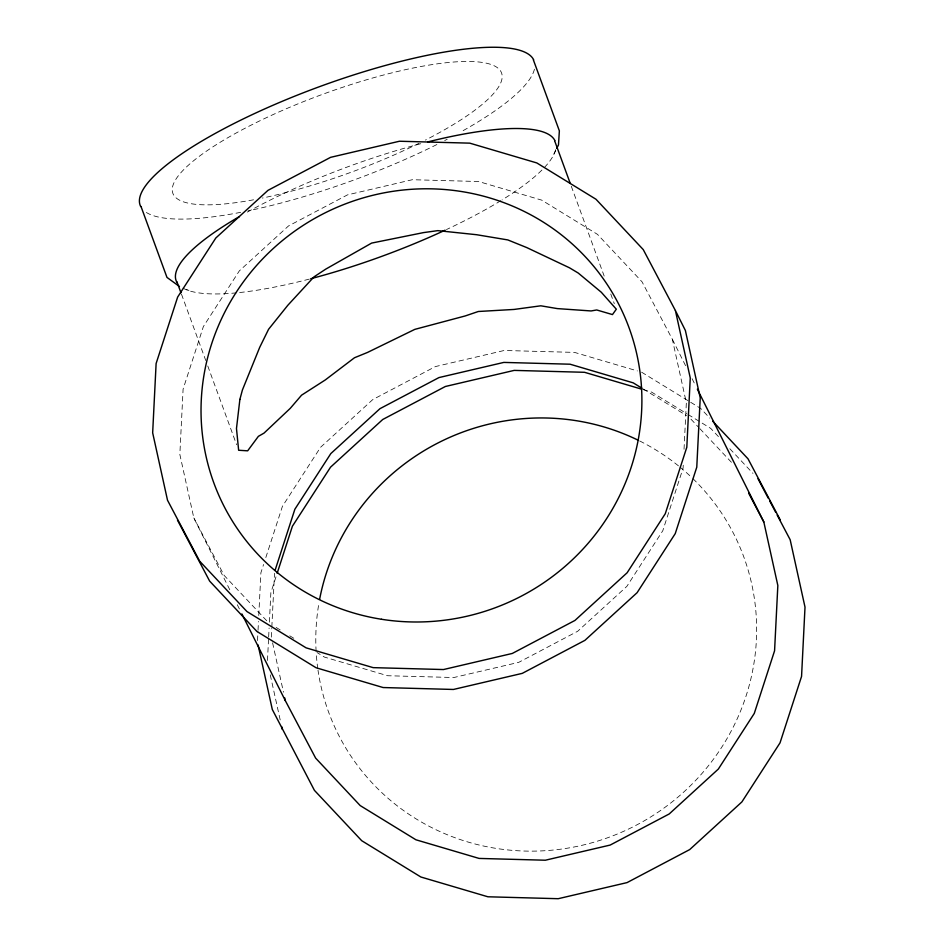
<?xml version="1.0" encoding="UTF-8"?>
<svg xmlns="http://www.w3.org/2000/svg" width="946" height="946" viewBox="0 0 946 946"><rect width="100%" height="100%" fill="white"/><g stroke="black" fill="none" stroke-linecap="round" stroke-linejoin="round"><path stroke-width="0.71" stroke-dasharray="4.73 3.55" d="M257.513 640.584L257.951 631.739M258.033 630.261L258.471 621.416M258.766 615.527L260.895 572.768L263.591 564.466M267.481 660.497L268.581 638.384M268.664 636.906L269.102 628.061M269.397 622.161L270.863 592.681L276.693 574.683M271.325 637.131L271.762 628.428M271.833 626.973L274.517 573.288M683.237 465.207L683.095 468.104L662.791 530.718L626.855 586.366L577.699 631.266L518.692 662.366L453.855 677.525L387.6 675.728L324.454 657.092L317.016 652.527M684.029 449.244L686.347 402.807L672.346 339.259L642.038 281.813L597.482 234.36L541.739 200.15L478.581 181.514L412.326 179.716L347.489 194.876L288.483 225.976L239.338 270.875L203.39 326.524L183.098 389.137L179.846 454.435L193.847 517.982L231.356 592.894M265.826 557.537L282.428 506.323L320.588 447.257L372.759 399.59L435.397 366.575L504.23 350.481L574.553 352.397L637.403 370.938M553.765 154.257L555.527 150.769M643.185 389.61L651.558 392.082L686.808 413.709M186.232 289.37L188.952 290.517M641.589 372.18L689.421 401.53M690.686 402.298L700.75 408.483L709.807 418.12M688.061 414.49L710.73 428.396L718.771 436.957M643.138 388.936L686.5 415.542M276.137 627.435L281.092 630.485M289.76 635.807L294.714 638.846M729.839 448.747L752.969 473.378M690.958 419.173L698.869 427.604M699.863 428.656L733.517 464.51M266.725 620.765L224.155 575.428L193.847 517.982M672.346 339.259L686.157 366.859M692.082 378.696L695.381 385.27M237.28 604.731L240.58 611.305M571.301 186.267L604.175 276.055M610.761 294.005L614.297 303.678M181.478 294.182L205.755 360.485M207.777 366.007L236.606 444.738M272.578 642.783L283.469 692.2M270.26 674.876L280.69 722.224M555.633 149.657A201.947 47.879 -20.1 0 1 502.101 199.902M500.883 200.647A201.947 47.879 -20.1 0 1 446.441 229.559M309.283 279.105A201.947 47.879 -20.1 0 1 238.037 292.704M236.5 292.858A201.947 47.879 -20.1 0 1 182.874 288.045M247.308 212.093A201.947 47.879 -20.1 0 1 423.654 142.964M692.921 478.652A221.695 215.298 -26.6 0 1 634.246 826.236A221.695 215.298 -26.6 0 1 317.998 670.158M317.785 668.727A221.695 215.298 -26.6 0 1 316.2 652.953M316.118 651.522A221.695 215.298 -26.6 0 1 319.098 602.164M639.697 440.978A221.695 215.298 -26.6 0 1 678.85 466.177M679.961 467.088A221.695 215.298 -26.6 0 1 691.869 477.647M253.563 199.795A175.022 41.494 -20.1 0 1 209.929 148.806A175.022 41.494 -20.1 0 1 460.903 61.596A175.022 41.494 -20.1 0 1 425.428 140.079M419.019 143.307A175.022 41.494 -20.1 0 1 262.338 198.069M534.431 69.212A209.799 49.736 -20.1 0 1 460.063 132.357M447.21 139.263A209.799 49.736 -20.1 0 1 444.679 140.576M436.886 144.537A209.799 49.736 -20.1 0 1 248.041 210.852M240.651 212.342A209.799 49.736 -20.1 0 1 145.921 212.176"/><path stroke-width="1.42" d="M275.038 570.438L294.88 509.22L330.828 453.572L379.973 408.672L438.979 377.572L503.816 362.413L570.071 364.21L633.229 382.858L641.896 388.179M277.143 573.3L292.397 526.236L330.556 467.158L382.728 419.492L445.365 386.488L514.198 370.394L584.533 372.298L641.778 389.196M556.709 148.439L558.483 144.939L559.358 130.844L533.367 59.882M179.468 286.496L166.969 277.403L140.989 206.441M712.823 421.337L748.026 458.834L780.19 519.792M675.409 310.548L643.245 249.59L595.968 199.239L536.808 162.937L469.772 143.153L399.449 141.238L330.615 157.332L267.978 190.347L215.806 238.014L177.647 297.079L156.114 363.524L152.661 432.819L167.513 500.245L199.677 561.203L246.953 611.554L306.114 647.856L373.15 667.64L443.473 669.543L512.306 653.45L574.943 620.446L627.115 572.779L665.275 513.713L686.808 447.257L690.261 377.974L675.409 310.548L685.377 330.461L700.229 397.876L696.776 467.17L675.243 533.615L637.096 592.693L584.912 640.347L522.275 673.363L453.441 689.457L383.118 687.541L316.082 667.758L256.922 631.455L209.645 581.104L177.493 520.146M757.994 478.735L768.258 498.199M769.63 500.789L775.791 512.46M777.151 515.062L790.158 539.705L805.011 607.119L801.558 676.414L780.024 742.858L741.877 801.936L689.693 849.591L627.056 882.606L558.223 898.7L487.9 896.784L420.864 877.001L361.703 840.698L314.427 790.359L272.306 709.488L258.069 644.936M748.676 493.233L763.824 521.956L777.837 585.503L774.573 650.801L754.281 713.414L718.345 769.063L669.189 813.974L610.182 845.062L545.345 860.221L479.09 858.424L415.933 839.788L360.19 805.578L315.645 758.124L285.337 700.679L241.892 613.93M697.356 389.208L763.824 521.956M554.604 140.694L570.284 183.512M176.926 281.754L180.97 292.799M284.711 697.852L285.337 700.679M281.636 726.528L282.275 729.39M445.069 230.197A201.947 47.879 -20.1 0 1 310.69 278.739M176.642 281.861A201.947 47.879 -20.1 0 1 239.421 216.575M427.829 141.9A201.947 47.879 -20.1 0 1 554.888 140.587M319.618 599.315A221.695 215.298 -26.6 0 1 638.396 440.328M140.706 206.547A209.799 49.736 -20.1 0 1 314.77 88.416A209.799 49.736 -20.1 0 1 533.65 59.787M239.882 399.413L236.476 428.503L238.64 450.261L247.663 450.828L258.376 436.343L264.017 433.114L290.268 408.341L301.573 395.168L325.247 379.973L354.478 357.754L367.521 352.432L414.833 329.362L465.278 315.929L478.321 311.494L514.092 309.437L540.816 305.806L557.324 308.597L591.108 310.95L596.725 309.969L612.476 314.58L616.319 309.2L601.289 292.243L578.231 273.039L569.504 267.813L526.78 247.592L507.836 239.929L476.678 234.726L437.821 230.635L423.548 232.598L371.636 243.087L325.791 269.102L313.977 276.882L287.844 305.251L268.581 329.279L259.712 347.336L242.413 389.977L239.882 399.413M381.475 619.263A221.695 215.298 -26.6 0 0 629.185 328.144A221.695 215.298 -26.6 0 0 253.717 268.77A221.695 215.298 -26.6 0 0 381.475 619.263"/></g></svg>
